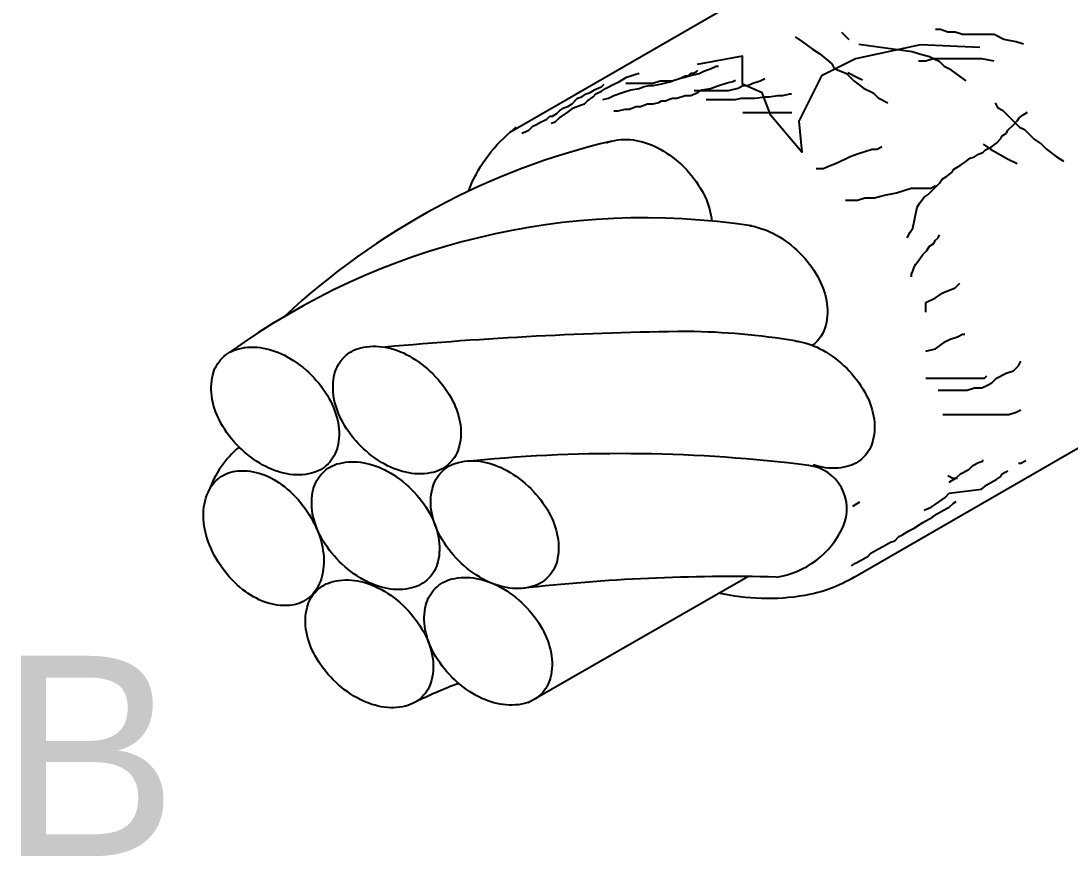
# Model space of a CAD drawing. Extents: x -800 to 12181, y -6101 to 2255.
# Drawn here: x 11383.6 to 11433.9, y 1437 to 1477 of the extents above; entities that cross this region are included whole.
import ezdxf

# ---------------------------------------------------------------- set-up
doc = ezdxf.new("R2010")
doc.units = 0
doc.header["$MEASUREMENT"] = 0
doc.layers.get('0').update_dxf_attribs({"linetype": 'CONTINUOUS'})
doc.layers.add('15', color=1, linetype='CONTINUOUS')
doc.styles.add('60', font='ACENT.SHX', dxfattribs={"height": 8})

# ---------------------------------------------------------------- blocks, each defined once
blk = doc.blocks.new('*X30')
at = {"color": 0}
for p, q in [((4164.899, -661.1), (4164.899, -661.1)), ((4165.411, -661.256), (4165.411, -661.256)), ((4168.775, -661.019), (4168.775, -661.019)), ((4163.139, -661.42), (4163.139, -661.42)), ((4163.56, -661.688), (4163.56, -661.688)), ((4166.253, -661.414), (4166.253, -661.414)), ((4171.18, -662.576), (4171.18, -662.576)), ((4162.762, -662.774), (4162.762, -662.774)), ((4168.193, -662.65), (4168.193, -662.65)), ((4168.488, -662.931), (4168.488, -662.931)), ((4169.846, -662.752), (4169.846, -662.752)), ((4170.367, -662.683), (4170.367, -662.683)), ((4170.824, -662.897), (4170.824, -662.897)), ((4171.307, -662.644), (4171.307, -662.644)), ((4162.857, -663.216), (4162.857, -663.216)), ((4168.032, -663.195), (4168.032, -663.195)), ((4170.733, -663.097), (4170.733, -663.097)), ((4173.351, -663.064), (4173.351, -663.064)), ((4161.771, -663.815), (4161.771, -663.815)), ((4162.291, -663.746), (4162.291, -663.746)), ((4163.104, -663.639), (4163.104, -663.639)), ((4163.758, -663.686), (4163.758, -663.686)), ((4167.818, -663.775), (4167.818, -663.775)), ((4171.82, -663.809), (4171.82, -663.809)), ((4167.482, -664.187), (4167.482, -664.187)), ((4169.444, -664.087), (4169.444, -664.087)), ((4170.175, -663.912), (4170.175, -663.912)), ((4170.596, -664.181), (4170.596, -664.181)), ((4172.002, -664.099), (4172.002, -664.099)), ((4172.004, -663.978), (4172.004, -663.978)), ((4173.289, -663.907), (4173.289, -663.907)), ((4173.71, -664.175), (4173.71, -664.175)), ((4174.703, -664.002), (4174.703, -664.002)), ((4170.796, -665.024), (4170.796, -665.024)), ((4172.102, -665.044), (4172.102, -665.044)), ((4162.772, -665.165), (4162.772, -665.165)), ((4162.92, -665.143), (4162.92, -665.143)), ((4171.289, -665.151), (4171.289, -665.151)), ((4172.114, -665.148), (4172.114, -665.148)), ((4173.869, -665.687), (4173.869, -665.687)), ((4174.054, -665.856), (4174.054, -665.856)), ((4162.693, -666.283), (4162.693, -666.283)), ((4163.213, -666.214), (4163.213, -666.214)), ((4164.026, -666.107), (4164.026, -666.107)), ((4164.188, -666.144), (4164.188, -666.144)), ((4162.801, -666.442), (4162.801, -666.442)), ((4162.986, -666.611), (4162.986, -666.611)), ((4165.176, -666.696), (4165.176, -666.696)), ((4174.096, -666.411), (4174.096, -666.411)), ((4174.518, -666.679), (4174.518, -666.679)), ((4174.924, -666.653), (4174.924, -666.653)), ((4165.6, -667.036), (4165.6, -667.036)), ((4175.715, -667.157), (4175.715, -667.157)), ((4176.035, -666.93), (4176.035, -666.93)), ((4163.856, -667.408), (4163.856, -667.408)), ((4175.919, -667.566), (4175.919, -667.566)), ((4176.036, -667.647), (4176.036, -667.647)), ((4164.251, -668.071), (4164.251, -668.071)), ((4176.103, -667.734), (4176.103, -667.734)), ((4164.851, -668.32), (4164.851, -668.32)), ((4165.035, -668.489), (4165.035, -668.489)), ((4163.615, -668.75), (4163.615, -668.75)), ((4164.135, -668.682), (4164.135, -668.682)), ((4164.948, -668.575), (4164.948, -668.575)), ((4178.018, -668.909), (4178.018, -668.909)), ((4163.046, -668.996), (4163.046, -668.996)), ((4165.562, -668.932), (4165.562, -668.932)), ((4165.983, -669.201), (4165.983, -669.201)), ((4178.44, -669.178), (4178.44, -669.178)), ((4177.51, -669.749), (4177.51, -669.749)), ((4177.969, -669.444), (4177.969, -669.444)), ((4177.996, -669.446), (4177.996, -669.446)), ((4178.153, -669.613), (4178.153, -669.613)), ((4178.516, -669.378), (4178.516, -669.378)), ((4164.314, -669.998), (4164.314, -669.998)), ((4167.501, -670.168), (4167.501, -670.168)), ((4164.387, -670.173), (4164.387, -670.173)), ((4179.023, -670.41), (4179.023, -670.41)), ((4165.726, -670.89), (4165.726, -670.89)), ((4165.057, -671.15), (4165.057, -671.15)), ((4165.87, -671.043), (4165.87, -671.043)), ((4180.018, -671.322), (4180.018, -671.322)), ((4163.677, -671.71), (4163.677, -671.71)), ((4166.369, -671.436), (4166.369, -671.436)), ((4166.791, -671.705), (4166.791, -671.705)), ((4167.078, -671.827), (4167.078, -671.827)), ((4169.483, -671.43), (4169.483, -671.43)), ((4169.905, -671.699), (4169.905, -671.699)), ((4181.609, -671.56), (4181.609, -671.56)), ((4182.13, -671.491), (4182.13, -671.491)), ((4182.832, -671.59), (4182.832, -671.59)), ((4164.377, -671.925), (4164.377, -671.925)), ((4164.949, -672.042), (4164.949, -672.042)), ((4165.195, -672.677), (4165.195, -672.677)), ((4171.423, -672.666), (4171.423, -672.666)), ((4184.1, -672.592), (4184.1, -672.592)), ((4165.789, -672.817), (4165.789, -672.817)), ((4165.944, -672.954), (4165.944, -672.954)), ((4166.128, -673.123), (4166.128, -673.123)), ((4166.792, -673.51), (4166.792, -673.51)), ((4185.512, -673.484), (4185.512, -673.484)), ((4165.459, -673.686), (4165.459, -673.686)), ((4165.979, -673.617), (4165.979, -673.617)), ((4166.998, -673.92), (4166.998, -673.92)), ((4167.141, -673.754), (4167.141, -673.754)), ((4167.177, -673.94), (4167.177, -673.94)), ((4173.405, -673.929), (4173.405, -673.929)), ((4185.744, -673.605), (4185.744, -673.605)), ((4185.862, -673.906), (4185.862, -673.906)), ((4173.827, -674.197), (4173.827, -674.197)), ((4186.283, -674.175), (4186.283, -674.175)), ((4175.345, -675.165), (4175.345, -675.165)), ((4187.801, -675.142), (4187.801, -675.142)), ((4177.327, -676.427), (4177.327, -676.427)), ((4189.783, -676.405), (4189.783, -676.405)), ((4173.792, -676.552), (4173.792, -676.552)), ((4174.104, -676.799), (4174.104, -676.799)), ((4177.749, -676.696), (4177.749, -676.696)), ((4190.205, -676.673), (4190.205, -676.673)), ((4197.834, -677.191), (4197.834, -677.191)), ((4198.355, -677.123), (4198.355, -677.123)), ((4175.099, -677.711), (4175.099, -677.711)), ((4175.144, -677.489), (4175.144, -677.489)), ((4175.378, -677.558), (4175.378, -677.558)), ((4175.899, -677.49), (4175.899, -677.49)), ((4179.267, -677.663), (4179.267, -677.663)), ((4180.32, -677.468), (4180.32, -677.468)), ((4182.381, -677.657), (4182.381, -677.657)), ((4183.02, -677.371), (4183.02, -677.371)), ((4197.952, -677.629), (4197.952, -677.629)), ((4175.283, -677.88), (4175.283, -677.88)), ((4179.16, -677.8), (4179.16, -677.8)), ((4183.161, -677.834), (4183.161, -677.834)), ((4183.345, -678.003), (4183.345, -678.003)), ((4191.092, -678.079), (4191.092, -678.079)), ((4191.223, -677.957), (4191.223, -677.957)), ((4191.407, -678.126), (4191.407, -678.126)), ((4192.451, -677.9), (4192.451, -677.9)), ((4176.413, -678.491), (4176.413, -678.491)), ((4179.114, -678.394), (4179.114, -678.394)), ((4181.731, -678.36), (4181.731, -678.36)), ((4184.289, -678.372), (4184.289, -678.372)), ((4186.99, -678.275), (4186.99, -678.275)), ((4187.588, -678.54), (4187.588, -678.54)), ((4188.401, -678.433), (4188.401, -678.433)), ((4189.608, -678.242), (4189.608, -678.242)), ((4189.759, -678.254), (4189.759, -678.254)), ((4190.279, -678.186), (4190.279, -678.186)), ((4192.166, -678.254), (4192.166, -678.254)), ((4200.043, -678.136), (4200.043, -678.136)), ((4176.153, -678.677), (4176.153, -678.677)), ((4184.215, -678.8), (4184.215, -678.8)), ((4184.363, -678.92), (4184.363, -678.92)), ((4184.375, -678.963), (4184.375, -678.963)), ((4184.896, -678.895), (4184.896, -678.895)), ((4185.709, -678.787), (4185.709, -678.787)), ((4187.067, -678.609), (4187.067, -678.609)), ((4187.477, -678.914), (4187.477, -678.914)), ((4188.217, -678.834), (4188.217, -678.834)), ((4190.591, -678.909), (4190.591, -678.909)), ((4192.277, -678.923), (4192.277, -678.923)), ((4196.279, -678.957), (4196.279, -678.957)), ((4196.819, -678.897), (4196.819, -678.897)), ((4199.933, -678.892), (4199.933, -678.892)), ((4177.825, -679.383), (4177.825, -679.383)), ((4187.899, -679.183), (4187.899, -679.183)), ((4188.259, -679.277), (4188.259, -679.277)), ((4188.401, -679.003), (4188.401, -679.003)), ((4190.96, -679.179), (4190.96, -679.179)), ((4191.013, -679.177), (4191.013, -679.177)), ((4193.578, -679.146), (4193.578, -679.146)), ((4196.136, -679.158), (4196.136, -679.158)), ((4196.463, -679.126), (4196.463, -679.126)), ((4197.241, -679.166), (4197.241, -679.166)), ((4198.837, -679.061), (4198.837, -679.061)), ((4177.149, -679.589), (4177.149, -679.589)), ((4177.333, -679.758), (4177.333, -679.758)), ((4198.756, -679.659), (4198.756, -679.659)), ((4199.277, -679.59), (4199.277, -679.59)), ((4200.09, -679.483), (4200.09, -679.483)), ((4177.634, -679.851), (4177.634, -679.851)), ((4196.064, -680.013), (4196.064, -680.013)), ((4196.585, -679.945), (4196.585, -679.945)), ((4197.333, -679.923), (4197.333, -679.923)), ((4197.398, -679.838), (4197.398, -679.838)), ((4197.547, -680.05), (4197.547, -680.05)), ((4198.759, -680.133), (4198.759, -680.133)), ((4200.106, -680.062), (4200.106, -680.062)), ((4198.328, -680.835), (4198.328, -680.835)), ((4198.513, -681.004), (4198.513, -681.004)), ((4198.9, -680.988), (4198.9, -680.988)), ((4197.627, -681.402), (4197.627, -681.402)), ((4198.049, -681.67), (4198.049, -681.67)), ((4199.383, -681.801), (4199.383, -681.801)), ((4181.857, -682.214), (4181.857, -682.214)), ((4197.61, -681.977), (4197.61, -681.977)), ((4177.768, -682.677), (4177.768, -682.677)), ((4180.253, -682.433), (4180.253, -682.433)), ((4180.882, -682.671), (4180.882, -682.671)), ((4183.996, -682.666), (4183.996, -682.666)), ((4184.254, -682.468), (4184.254, -682.468)), ((4184.438, -682.637), (4184.438, -682.637)), ((4197.507, -682.413), (4197.507, -682.413)), ((4177.247, -683.311), (4177.247, -683.311)), ((4177.95, -683.236), (4177.95, -683.236))]:
    blk.add_line(p, q, dxfattribs=at)

msp = doc.modelspace()

# ---------------------------------------------------------------- linework, layer by layer
at = {"layer": '15'}
for p, q in [((11407.106, 1471.687, -8.914), (11425.412, 1482.256, -8.914)), ((11423.584, 1450.338, -8.914), (11440.157, 1459.907, -8.914)), ((11407.948, 1444.333, -8.914), (11418.473, 1450.364, -8.914))]:
    msp.add_line(p, q, dxfattribs=at)
at = {"layer": '15', "color": 1}
for p, q in [((11420.754, 1476.239, -8.914), (11421.104, 1476.005, -8.914)), ((11422.975, 1476.472, -8.914), (11423.325, 1476.122, -8.914)), ((11427.715, 1476.589, -8.914), (11427.481, 1476.589, -8.914)), ((11428.066, 1476.472, -8.914), (11427.715, 1476.589, -8.914)), ((11428.417, 1476.472, -8.914), (11428.066, 1476.472, -8.914)), ((11428.767, 1476.356, -8.914), (11428.417, 1476.472, -8.914)), ((11430.287, 1476.356, -8.914), (11428.767, 1476.356, -8.914)), ((11430.755, 1476.122, -8.914), (11430.287, 1476.356, -8.914)), ((11421.104, 1476.005, -8.914), (11421.572, 1475.654, -8.914)), ((11421.572, 1475.654, -8.914), (11421.923, 1475.421, -8.914)), ((11423.793, 1475.888, -8.914), (11426.365, 1475.538, -8.914)), ((11431.339, 1476.005, -8.914), (11430.755, 1476.122, -8.914)), ((11431.69, 1475.888, -8.914), (11431.339, 1476.005, -8.914)), ((11421.923, 1475.421, -8.914), (11422.507, 1474.953, -8.914)), ((11426.365, 1475.538, -8.914), (11426.716, 1475.421, -8.914)), ((11426.716, 1475.421, -8.914), (11427.183, 1475.304, -8.914)), ((11427.364, 1475.187, -8.914), (11427.014, 1475.07, -8.914)), ((11427.183, 1475.304, -8.914), (11427.417, 1475.187, -8.914)), ((11429.702, 1475.187, -8.914), (11427.364, 1475.187, -8.914)), ((11427.417, 1475.187, -8.914), (11427.651, 1475.07, -8.914)), ((11430.287, 1475.07, -8.914), (11429.702, 1475.187, -8.914)), ((11416.012, 1474.574, -8.914), (11416.079, 1474.641, -8.914)), ((11416.376, 1474.603, -8.914), (11416.726, 1474.72, -8.914)), ((11416.726, 1474.72, -8.914), (11416.96, 1474.837, -8.914)), ((11416.96, 1474.837, -8.914), (11417.077, 1474.837, -8.914)), ((11422.507, 1474.953, -8.914), (11422.624, 1474.72, -8.914)), ((11422.624, 1474.72, -8.914), (11423.209, 1474.486, -8.914)), ((11427.014, 1475.07, -8.914), (11426.663, 1475.07, -8.914)), ((11427.651, 1475.07, -8.914), (11427.885, 1474.837, -8.914)), ((11427.885, 1474.837, -8.914), (11428.118, 1474.72, -8.914)), ((11428.118, 1474.72, -8.914), (11428.937, 1474.136, -8.914)), ((11412.328, 1474.105, -8.914), (11412.663, 1474.306, -8.914)), ((11412.663, 1474.306, -8.914), (11412.864, 1474.373, -8.914)), ((11412.864, 1474.373, -8.914), (11413.065, 1474.44, -8.914)), ((11413.065, 1474.44, -8.914), (11413.266, 1474.507, -8.914)), ((11413.921, 1474.019, -8.914), (11414.271, 1474.136, -8.914)), ((11414.271, 1474.136, -8.914), (11414.856, 1474.136, -8.914)), ((11414.806, 1474.105, -8.914), (11414.94, 1474.172, -8.914)), ((11414.856, 1474.136, -8.914), (11415.207, 1474.252, -8.914)), ((11414.94, 1474.172, -8.914), (11415.208, 1474.239, -8.914)), ((11415.207, 1474.252, -8.914), (11415.674, 1474.369, -8.914)), ((11415.208, 1474.239, -8.914), (11415.342, 1474.306, -8.914)), ((11415.342, 1474.306, -8.914), (11415.476, 1474.373, -8.914)), ((11415.476, 1474.373, -8.914), (11415.61, 1474.373, -8.914)), ((11415.61, 1474.373, -8.914), (11415.744, 1474.507, -8.914)), ((11415.674, 1474.369, -8.914), (11416.142, 1474.486, -8.914)), ((11415.744, 1474.507, -8.914), (11415.878, 1474.507, -8.914)), ((11415.878, 1474.507, -8.914), (11416.012, 1474.574, -8.914)), ((11416.142, 1474.486, -8.914), (11416.376, 1474.603, -8.914)), ((11417.753, 1474.105, -8.914), (11417.887, 1474.172, -8.914)), ((11418.714, 1474.019, -8.914), (11419.064, 1474.136, -8.914)), ((11419.064, 1474.136, -8.914), (11419.298, 1474.252, -8.914)), ((11423.209, 1474.486, -8.914), (11423.559, 1474.136, -8.914)), ((11423.266, 1474.527, -8.914), (11423.734, 1474.294, -8.914)), ((11423.559, 1474.136, -8.914), (11424.027, 1473.785, -8.914)), ((11423.734, 1474.294, -8.914), (11423.968, 1474.177, -8.914)), ((11410.922, 1473.57, -8.914), (11411.123, 1473.704, -8.914)), ((11411.123, 1473.704, -8.914), (11411.257, 1473.771, -8.914)), ((11411.19, 1473.503, -8.914), (11411.458, 1473.637, -8.914)), ((11411.257, 1473.771, -8.914), (11411.458, 1473.838, -8.914)), ((11411.458, 1473.838, -8.914), (11411.592, 1473.972, -8.914)), ((11411.458, 1473.637, -8.914), (11411.659, 1473.771, -8.914)), ((11411.659, 1473.771, -8.914), (11412.06, 1473.972, -8.914)), ((11412.06, 1473.972, -8.914), (11412.328, 1474.105, -8.914)), ((11412.462, 1473.57, -8.914), (11412.864, 1473.704, -8.914)), ((11412.635, 1474.019, -8.914), (11413.921, 1474.019, -8.914)), ((11412.864, 1473.704, -8.914), (11413.266, 1473.771, -8.914)), ((11413.266, 1473.771, -8.914), (11413.467, 1473.838, -8.914)), ((11413.467, 1473.838, -8.914), (11413.735, 1473.905, -8.914)), ((11413.735, 1473.905, -8.914), (11413.936, 1473.905, -8.914)), ((11413.936, 1473.905, -8.914), (11414.27, 1473.972, -8.914)), ((11414.27, 1473.972, -8.914), (11414.538, 1474.038, -8.914)), ((11414.538, 1474.038, -8.914), (11414.806, 1474.105, -8.914)), ((11415.908, 1473.668, -8.914), (11417.545, 1473.668, -8.914)), ((11416.079, 1473.57, -8.914), (11416.28, 1473.704, -8.914)), ((11416.28, 1473.704, -8.914), (11416.681, 1473.771, -8.914)), ((11416.681, 1473.771, -8.914), (11417.083, 1473.905, -8.914)), ((11417.083, 1473.905, -8.914), (11417.485, 1474.038, -8.914)), ((11417.485, 1474.038, -8.914), (11417.753, 1474.105, -8.914)), ((11417.545, 1473.668, -8.914), (11418.012, 1473.785, -8.914)), ((11418.012, 1473.785, -8.914), (11418.246, 1473.902, -8.914)), ((11418.246, 1473.902, -8.914), (11418.48, 1473.902, -8.914)), ((11418.48, 1473.902, -8.914), (11418.714, 1474.019, -8.914)), ((11424.027, 1473.785, -8.914), (11424.494, 1473.551, -8.914)), ((11410.051, 1473.034, -8.914), (11410.319, 1473.302, -8.914)), ((11410.319, 1473.302, -8.914), (11410.52, 1473.369, -8.914)), ((11410.52, 1473.369, -8.914), (11410.721, 1473.503, -8.914)), ((11410.654, 1473.034, -8.914), (11410.788, 1473.168, -8.914)), ((11410.721, 1473.503, -8.914), (11410.922, 1473.57, -8.914)), ((11410.788, 1473.168, -8.914), (11411.056, 1473.369, -8.914)), ((11411.056, 1473.369, -8.914), (11411.19, 1473.503, -8.914)), ((11411.525, 1473.235, -8.914), (11411.793, 1473.302, -8.914)), ((11411.793, 1473.302, -8.914), (11412.06, 1473.436, -8.914)), ((11412.06, 1473.436, -8.914), (11412.462, 1473.57, -8.914)), ((11414.204, 1473.101, -8.914), (11414.337, 1473.168, -8.914)), ((11414.337, 1473.168, -8.914), (11414.538, 1473.168, -8.914)), ((11414.538, 1473.168, -8.914), (11414.672, 1473.235, -8.914)), ((11414.672, 1473.235, -8.914), (11414.873, 1473.302, -8.914)), ((11414.873, 1473.302, -8.914), (11415.074, 1473.302, -8.914)), ((11415.074, 1473.302, -8.914), (11415.476, 1473.436, -8.914)), ((11415.476, 1473.436, -8.914), (11415.744, 1473.436, -8.914)), ((11415.744, 1473.436, -8.914), (11416.079, 1473.57, -8.914)), ((11416.48, 1473.235, -8.914), (11417.887, 1473.235, -8.914)), ((11417.887, 1473.235, -8.914), (11418.155, 1473.302, -8.914)), ((11418.155, 1473.302, -8.914), (11418.824, 1473.302, -8.914)), ((11418.824, 1473.302, -8.914), (11419.293, 1473.369, -8.914)), ((11419.293, 1473.369, -8.914), (11419.494, 1473.369, -8.914)), ((11419.494, 1473.369, -8.914), (11419.896, 1473.436, -8.914)), ((11419.896, 1473.436, -8.914), (11420.164, 1473.436, -8.914)), ((11420.164, 1473.436, -8.914), (11420.499, 1473.503, -8.914)), ((11420.499, 1473.503, -8.914), (11420.566, 1473.503, -8.914)), ((11424.494, 1473.551, -8.914), (11424.728, 1473.318, -8.914)), ((11424.728, 1473.318, -8.914), (11425.196, 1473.084, -8.914)), ((11409.315, 1472.566, -8.914), (11409.449, 1472.7, -8.914)), ((11409.449, 1472.7, -8.914), (11409.65, 1472.834, -8.914)), ((11409.449, 1472.365, -8.914), (11409.85, 1472.633, -8.914)), ((11409.65, 1472.834, -8.914), (11409.85, 1472.901, -8.914)), ((11409.85, 1472.901, -8.914), (11410.051, 1473.034, -8.914)), ((11409.85, 1472.633, -8.914), (11410.118, 1472.834, -8.914)), ((11410.118, 1472.834, -8.914), (11410.453, 1472.967, -8.914)), ((11410.453, 1472.967, -8.914), (11410.654, 1473.034, -8.914)), ((11412.06, 1472.7, -8.914), (11412.261, 1472.7, -8.914)), ((11412.261, 1472.7, -8.914), (11412.596, 1472.767, -8.914)), ((11412.596, 1472.767, -8.914), (11412.797, 1472.767, -8.914)), ((11412.797, 1472.767, -8.914), (11413.132, 1472.901, -8.914)), ((11413.132, 1472.901, -8.914), (11413.333, 1472.901, -8.914)), ((11413.333, 1472.901, -8.914), (11413.668, 1473.034, -8.914)), ((11413.668, 1473.034, -8.914), (11413.936, 1473.034, -8.914)), ((11413.936, 1473.034, -8.914), (11414.204, 1473.101, -8.914)), ((11418.246, 1472.617, -8.914), (11420.584, 1472.617, -8.914)), ((11430.34, 1473.084, -8.914), (11430.456, 1472.85, -8.914)), ((11430.456, 1472.85, -8.914), (11430.69, 1472.733, -8.914)), ((11430.69, 1472.733, -8.914), (11431.041, 1472.383, -8.914)), ((11431.683, 1472.499, -8.914), (11431.884, 1472.633, -8.914)), ((11408.31, 1472.03, -8.914), (11408.578, 1472.164, -8.914)), ((11408.578, 1472.164, -8.914), (11408.712, 1472.231, -8.914)), ((11408.712, 1472.231, -8.914), (11408.846, 1472.298, -8.914)), ((11408.846, 1472.298, -8.914), (11408.98, 1472.432, -8.914)), ((11408.98, 1472.432, -8.914), (11409.114, 1472.432, -8.914)), ((11409.047, 1472.097, -8.914), (11409.248, 1472.164, -8.914)), ((11409.114, 1472.432, -8.914), (11409.315, 1472.566, -8.914)), ((11409.248, 1472.164, -8.914), (11409.449, 1472.365, -8.914)), ((11431.041, 1472.383, -8.914), (11431.509, 1471.915, -8.914)), ((11431.214, 1472.03, -8.914), (11431.415, 1472.231, -8.914)), ((11431.415, 1472.231, -8.914), (11431.482, 1472.365, -8.914)), ((11431.482, 1472.365, -8.914), (11431.683, 1472.499, -8.914)), ((11407.64, 1471.629, -8.914), (11407.841, 1471.696, -8.914)), ((11407.841, 1471.696, -8.914), (11407.975, 1471.763, -8.914)), ((11407.975, 1471.763, -8.914), (11408.176, 1471.963, -8.914)), ((11408.176, 1471.963, -8.914), (11408.31, 1472.03, -8.914)), ((11430.678, 1471.495, -8.914), (11430.879, 1471.629, -8.914)), ((11430.879, 1471.629, -8.914), (11430.946, 1471.763, -8.914)), ((11430.946, 1471.763, -8.914), (11431.214, 1472.03, -8.914)), ((11431.509, 1471.915, -8.914), (11431.742, 1471.799, -8.914)), ((11431.742, 1471.799, -8.914), (11431.976, 1471.565, -8.914)), ((11430.142, 1470.959, -8.914), (11430.41, 1471.16, -8.914)), ((11430.41, 1471.16, -8.914), (11430.611, 1471.361, -8.914)), ((11430.611, 1471.361, -8.914), (11430.678, 1471.495, -8.914)), ((11431.976, 1471.565, -8.914), (11432.21, 1471.331, -8.914)), ((11432.21, 1471.331, -8.914), (11432.561, 1471.098, -8.914)), ((11423.39, 1470.513, -8.914), (11423.74, 1470.63, -8.914)), ((11423.74, 1470.63, -8.914), (11424.442, 1470.864, -8.914)), ((11424.442, 1470.864, -8.914), (11424.676, 1470.864, -8.914)), ((11424.676, 1470.864, -8.914), (11424.909, 1470.981, -8.914)), ((11429.339, 1470.491, -8.914), (11429.54, 1470.625, -8.914)), ((11429.54, 1470.625, -8.914), (11429.741, 1470.692, -8.914)), ((11429.741, 1470.692, -8.914), (11429.875, 1470.826, -8.914)), ((11429.755, 1471.098, -8.914), (11430.106, 1470.864, -8.914)), ((11429.875, 1470.826, -8.914), (11430.142, 1470.959, -8.914)), ((11430.106, 1470.864, -8.914), (11430.924, 1470.397, -8.914)), ((11432.561, 1471.098, -8.914), (11432.795, 1470.864, -8.914)), ((11432.795, 1470.864, -8.914), (11433.262, 1470.513, -8.914)), ((11422.338, 1470.046, -8.914), (11422.688, 1470.163, -8.914)), ((11422.688, 1470.163, -8.914), (11423.156, 1470.397, -8.914)), ((11423.156, 1470.397, -8.914), (11423.39, 1470.513, -8.914)), ((11428.669, 1470.089, -8.914), (11428.87, 1470.223, -8.914)), ((11428.87, 1470.223, -8.914), (11429.138, 1470.424, -8.914)), ((11429.138, 1470.424, -8.914), (11429.339, 1470.491, -8.914)), ((11430.924, 1470.397, -8.914), (11431.392, 1470.163, -8.914)), ((11433.262, 1470.513, -8.914), (11433.613, 1470.28, -8.914)), ((11421.753, 1469.929, -8.914), (11422.104, 1469.929, -8.914)), ((11422.104, 1469.929, -8.914), (11422.338, 1470.046, -8.914)), ((11427.999, 1469.554, -8.914), (11428.267, 1469.755, -8.914)), ((11428.267, 1469.755, -8.914), (11428.334, 1469.888, -8.914)), ((11428.334, 1469.888, -8.914), (11428.468, 1469.955, -8.914)), ((11428.468, 1469.955, -8.914), (11428.669, 1470.089, -8.914)), ((11427.248, 1468.994, -8.914), (11427.481, 1469.111, -8.914)), ((11427.531, 1469.085, -8.914), (11427.664, 1469.219, -8.914)), ((11427.664, 1469.219, -8.914), (11427.798, 1469.42, -8.914)), ((11427.798, 1469.42, -8.914), (11427.999, 1469.554, -8.914)), ((11424.559, 1468.527, -8.914), (11425.026, 1468.644, -8.914)), ((11425.026, 1468.644, -8.914), (11425.611, 1468.761, -8.914)), ((11425.611, 1468.761, -8.914), (11425.962, 1468.878, -8.914)), ((11425.962, 1468.878, -8.914), (11426.312, 1468.994, -8.914)), ((11426.312, 1468.994, -8.914), (11427.248, 1468.994, -8.914)), ((11426.928, 1468.55, -8.914), (11427.129, 1468.684, -8.914)), ((11427.129, 1468.684, -8.914), (11427.531, 1469.085, -8.914)), ((11423.156, 1468.41, -8.914), (11423.74, 1468.41, -8.914)), ((11423.74, 1468.41, -8.914), (11424.091, 1468.527, -8.914)), ((11424.091, 1468.527, -8.914), (11424.559, 1468.527, -8.914)), ((11426.593, 1468.081, -8.914), (11426.727, 1468.282, -8.914)), ((11426.727, 1468.282, -8.914), (11426.928, 1468.55, -8.914)), ((11426.392, 1467.077, -8.914), (11426.593, 1468.081, -8.914)), ((11426.124, 1466.609, -8.914), (11426.258, 1466.876, -8.914)), ((11426.258, 1466.876, -8.914), (11426.392, 1467.077, -8.914)), ((11427.464, 1466.475, -8.914), (11427.598, 1466.609, -8.914)), ((11427.598, 1466.609, -8.914), (11427.664, 1466.742, -8.914)), ((11427.062, 1466.006, -8.914), (11427.196, 1466.207, -8.914)), ((11427.196, 1466.207, -8.914), (11427.397, 1466.341, -8.914)), ((11427.397, 1466.341, -8.914), (11427.464, 1466.475, -8.914)), ((11426.526, 1465.337, -8.914), (11426.727, 1465.605, -8.914)), ((11426.727, 1465.605, -8.914), (11426.861, 1465.805, -8.914)), ((11426.861, 1465.805, -8.914), (11427.062, 1466.006, -8.914)), ((11426.392, 1465.002, -8.914), (11426.459, 1465.203, -8.914)), ((11426.459, 1465.203, -8.914), (11426.526, 1465.337, -8.914)), ((11426.325, 1464.868, -8.914), (11426.392, 1465.002, -8.914)), ((11426.325, 1464.734, -8.914), (11426.325, 1464.868, -8.914)), ((11427.832, 1463.97, -8.914), (11428.417, 1464.204, -8.914)), ((11428.417, 1464.204, -8.914), (11428.65, 1464.438, -8.914)), ((11427.014, 1463.503, -8.914), (11427.481, 1463.736, -8.914)), ((11427.481, 1463.736, -8.914), (11427.832, 1463.97, -8.914)), ((11427.014, 1463.035, -8.914), (11427.014, 1463.503, -8.914)), ((11427.481, 1461.283, -8.914), (11427.949, 1461.633, -8.914)), ((11427.949, 1461.633, -8.914), (11428.183, 1461.75, -8.914)), ((11428.183, 1461.75, -8.914), (11428.533, 1461.867, -8.914)), ((11428.533, 1461.867, -8.914), (11428.767, 1461.984, -8.914)), ((11428.767, 1461.984, -8.914), (11428.884, 1461.984, -8.914)), ((11427.014, 1461.166, -8.914), (11427.481, 1461.283, -8.914)), ((11431.456, 1460.465, -8.914), (11431.573, 1460.699, -8.914)), ((11430.404, 1459.881, -8.914), (11430.871, 1460.114, -8.914)), ((11430.871, 1460.114, -8.914), (11431.222, 1460.231, -8.914)), ((11431.222, 1460.231, -8.914), (11431.456, 1460.465, -8.914)), ((11427.014, 1459.881, -8.914), (11429.819, 1459.881, -8.914)), ((11429.819, 1459.881, -8.914), (11429.936, 1459.997, -8.914)), ((11429.936, 1459.53, -8.914), (11430.17, 1459.647, -8.914)), ((11430.17, 1459.647, -8.914), (11430.404, 1459.881, -8.914)), ((11427.598, 1459.296, -8.914), (11429.001, 1459.296, -8.914)), ((11429.001, 1459.296, -8.914), (11429.352, 1459.413, -8.914)), ((11429.352, 1459.413, -8.914), (11429.702, 1459.413, -8.914)), ((11429.702, 1459.413, -8.914), (11429.936, 1459.53, -8.914)), ((11427.832, 1458.128, -8.914), (11430.988, 1458.128, -8.914)), ((11430.988, 1458.128, -8.914), (11431.339, 1458.245, -8.914)), ((11431.339, 1458.245, -8.914), (11431.573, 1458.362, -8.914)), ((11429.071, 1455.497, -8.914), (11429.272, 1455.698, -8.914)), ((11429.272, 1455.698, -8.914), (11429.54, 1455.832, -8.914)), ((11429.54, 1455.832, -8.914), (11429.741, 1455.899, -8.914)), ((11429.741, 1455.899, -8.914), (11429.741, 1455.966, -8.914)), ((11431.573, 1455.791, -8.914), (11431.456, 1455.791, -8.914)), ((11431.807, 1455.908, -8.914), (11431.573, 1455.791, -8.914)), ((11428.066, 1455.207, -8.914), (11428.3, 1455.09, -8.914)), ((11428.133, 1454.895, -8.914), (11428.468, 1455.096, -8.914)), ((11428.3, 1455.09, -8.914), (11428.533, 1455.09, -8.914)), ((11428.468, 1455.096, -8.914), (11428.669, 1455.296, -8.914)), ((11428.669, 1455.296, -8.914), (11429.071, 1455.497, -8.914)), ((11430.276, 1454.962, -8.914), (11430.41, 1455.029, -8.914)), ((11430.41, 1455.029, -8.914), (11430.611, 1455.162, -8.914)), ((11430.611, 1455.162, -8.914), (11430.678, 1455.296, -8.914)), ((11430.678, 1455.296, -8.914), (11430.812, 1455.363, -8.914)), ((11430.812, 1455.363, -8.914), (11430.946, 1455.43, -8.914)), ((11428.133, 1454.359, -8.914), (11429.674, 1454.56, -8.914)), ((11429.674, 1454.56, -8.914), (11429.941, 1454.761, -8.914)), ((11429.941, 1454.761, -8.914), (11430.276, 1454.962, -8.914)), ((11427.464, 1453.824, -8.914), (11427.932, 1454.158, -8.914)), ((11427.932, 1454.158, -8.914), (11428.133, 1454.359, -8.914)), ((11423.513, 1453.742, -8.914), (11423.847, 1453.943, -8.914)), ((11426.928, 1453.556, -8.914), (11427.263, 1453.69, -8.914)), ((11427.263, 1453.69, -8.914), (11427.464, 1453.824, -8.914)), ((11427.531, 1453.355, -8.914), (11427.865, 1453.556, -8.914)), ((11427.865, 1453.556, -8.914), (11428.133, 1453.69, -8.914)), ((11428.133, 1453.69, -8.914), (11428.334, 1453.891, -8.914)), ((11428.334, 1453.891, -8.914), (11428.468, 1453.958, -8.914)), ((11426.861, 1452.954, -8.914), (11427.33, 1453.221, -8.914)), ((11427.33, 1453.221, -8.914), (11427.531, 1453.355, -8.914)), ((11425.856, 1452.351, -8.914), (11426.191, 1452.552, -8.914)), ((11426.191, 1452.552, -8.914), (11426.459, 1452.686, -8.914)), ((11426.459, 1452.686, -8.914), (11426.861, 1452.954, -8.914)), ((11424.986, 1451.816, -8.914), (11425.321, 1452.016, -8.914)), ((11425.321, 1452.016, -8.914), (11425.521, 1452.083, -8.914)), ((11425.521, 1452.083, -8.914), (11425.722, 1452.284, -8.914)), ((11425.722, 1452.284, -8.914), (11425.856, 1452.351, -8.914)), ((11424.383, 1451.481, -8.914), (11424.718, 1451.682, -8.914)), ((11424.718, 1451.682, -8.914), (11424.986, 1451.816, -8.914)), ((11423.445, 1450.879, -8.914), (11423.646, 1451.012, -8.914)), ((11423.646, 1451.012, -8.914), (11423.914, 1451.146, -8.914)), ((11423.914, 1451.146, -8.914), (11424.249, 1451.347, -8.914)), ((11424.249, 1451.347, -8.914), (11424.383, 1451.481, -8.914))]:
    msp.add_line(p, q, dxfattribs=at)
at = {"layer": '15', "color": 1, "elevation": -8.914}
msp.add_lwpolyline([(11429.599, 1475.727), (11426.755, 1475.863), (11423.64, 1475.186), (11422.014, 1474.373), (11420.931, 1472.207), (11421.066, 1470.718), (11419.576, 1472.478), (11419.17, 1473.561), (11418.222, 1473.967), (11418.222, 1475.321), (11416.054, 1474.915)], dxfattribs=at)
at = {"layer": '15', "elevation": -8.914}
for points in [[(11405.084, 1468.836, -0.128717), (11407.106, 1471.687, -0.01283), (11407.383, 1471.908, -0.106733)], [(11411.707, 1471.164, -0.038246), (11411.954, 1471.245, -0.107017), (11413.121, 1471.276, -0.08098), (11414.274, 1470.857, -0.068936), (11415.421, 1469.99, -0.068936), (11416.29, 1468.843, -0.08098), (11416.709, 1467.69, -0.025476), (11416.747, 1467.412, -0.13731)], [(11418.571, 1467.19, -0.00827), (11418.661, 1467.174, -0.08098), (11419.814, 1466.756, -0.068936), (11420.961, 1465.888, -0.068936), (11421.83, 1464.741, -0.08098), (11422.249, 1463.588, -0.107017), (11422.218, 1462.421, -0.176673), (11421.571, 1461.453, -0.13731)], [(11420.746, 1461.664, -0.015772), (11420.918, 1461.637, -0.08098), (11422.071, 1461.219, -0.068936), (11423.218, 1460.351, -0.068936), (11424.087, 1459.204, -0.08098), (11424.506, 1458.051, -0.107017), (11424.475, 1456.884, -0.13731), (11424.026, 1456.085, -0.13731)], [(11424.026, 1456.085, -0.13731), (11423.227, 1455.636, -0.107017), (11422.06, 1455.605, -0.03026), (11421.613, 1455.717, -0.068936)], [(11423.584, 1450.338, -0.092663), (11421.205, 1449.459, -0.09829), (11417.086, 1449.57, -0.08296)]]:
    msp.add_lwpolyline(points, format="xyb", dxfattribs=at)
for points in [[(11398.352, 1455.769, -0.13731), (11397.553, 1455.32, -0.107017), (11396.386, 1455.289, -0.08098), (11395.233, 1455.707, -0.068936), (11394.086, 1456.575, -0.068936), (11393.217, 1457.722, -0.08098), (11392.798, 1458.875, -0.107017), (11392.829, 1460.042, -0.13731), (11393.278, 1460.841, -0.13731), (11394.077, 1461.29, -0.107017), (11395.244, 1461.321, -0.08098), (11396.397, 1460.903, -0.068936), (11397.544, 1460.035, -0.068936), (11398.412, 1458.888, -0.08098), (11398.831, 1457.735, -0.107017), (11398.801, 1456.568, -0.13731)], [(11404.192, 1455.812, -0.13731), (11403.393, 1455.362, -0.107017), (11402.226, 1455.331, -0.08098), (11401.073, 1455.75, -0.068936), (11399.926, 1456.617, -0.068936), (11399.058, 1457.764, -0.08098), (11398.638, 1458.917, -0.107017), (11398.669, 1460.084, -0.13731), (11399.118, 1460.883, -0.13731), (11399.917, 1461.333, -0.107017), (11401.084, 1461.364, -0.08098), (11402.237, 1460.945, -0.068936), (11403.384, 1460.078, -0.068936), (11404.252, 1458.931, -0.08098), (11404.672, 1457.778, -0.107017), (11404.641, 1456.611, -0.13731)], [(11403.169, 1450.273, -0.13731), (11402.37, 1449.823, -0.107017), (11401.203, 1449.792, -0.08098), (11400.05, 1450.211, -0.068936), (11398.903, 1451.079, -0.068936), (11398.034, 1452.225, -0.08098), (11397.615, 1453.378, -0.107017), (11397.646, 1454.545, -0.13731), (11398.095, 1455.344, -0.13731), (11398.894, 1455.794, -0.107017), (11400.061, 1455.825, -0.08098), (11401.214, 1455.406, -0.068936), (11402.361, 1454.539, -0.068936), (11403.229, 1453.392, -0.08098), (11403.648, 1452.239, -0.107017), (11403.618, 1451.072, -0.13731)], [(11408.881, 1450.316, -0.13731), (11408.082, 1449.866, -0.107017), (11406.915, 1449.835, -0.08098), (11405.762, 1450.254, -0.068936), (11404.615, 1451.121, -0.068936), (11403.747, 1452.268, -0.08098), (11403.327, 1453.421, -0.107017), (11403.358, 1454.588, -0.13731), (11403.807, 1455.387, -0.13731), (11404.606, 1455.837, -0.107017), (11405.773, 1455.868, -0.08098), (11406.926, 1455.449, -0.068936), (11408.073, 1454.581, -0.068936), (11408.942, 1453.434, -0.08098), (11409.361, 1452.282, -0.107017), (11409.33, 1451.115, -0.13731)], [(11397.358, 1449.294, -0.13731), (11396.497, 1448.98, -0.107017), (11395.341, 1449.138, -0.08098), (11394.27, 1449.737, -0.068936), (11393.279, 1450.779, -0.068936), (11392.607, 1452.051, -0.08098), (11392.38, 1453.257, -0.107017), (11392.599, 1454.403, -0.13731), (11393.171, 1455.119, -0.13731), (11394.032, 1455.434, -0.107017), (11395.189, 1455.276, -0.08098), (11396.259, 1454.676, -0.068936), (11397.251, 1453.634, -0.068936), (11397.922, 1452.362, -0.08098), (11398.15, 1451.157, -0.107017), (11397.931, 1450.01, -0.13731)], [(11402.87, 1444.606, -0.13731), (11402.072, 1444.157, -0.107017), (11400.905, 1444.126, -0.08098), (11399.752, 1444.544, -0.068936), (11398.604, 1445.412, -0.068936), (11397.736, 1446.559, -0.08098), (11397.317, 1447.712, -0.107017), (11397.347, 1448.879, -0.13731), (11397.797, 1449.678, -0.13731), (11398.595, 1450.127, -0.107017), (11399.762, 1450.158, -0.08098), (11400.915, 1449.74, -0.068936), (11402.063, 1448.872, -0.068936), (11402.931, 1447.725, -0.08098), (11403.35, 1446.572, -0.107017), (11403.32, 1445.405, -0.13731)], [(11408.567, 1444.728, -0.13731), (11407.768, 1444.278, -0.107017), (11406.601, 1444.247, -0.08098), (11405.448, 1444.666, -0.068936), (11404.301, 1445.533, -0.068936), (11403.432, 1446.68, -0.08098), (11403.013, 1447.833, -0.107017), (11403.044, 1449, -0.13731), (11403.493, 1449.799, -0.13731), (11404.292, 1450.249, -0.107017), (11405.459, 1450.28, -0.08098), (11406.612, 1449.861, -0.068936), (11407.759, 1448.993, -0.068936), (11408.627, 1447.847, -0.08098), (11409.046, 1446.694, -0.107017), (11409.016, 1445.527, -0.13731)]]:
    msp.add_lwpolyline(points, format="xyb", close=True, dxfattribs=at)
at = {"layer": '15'}
for centre, radius, start, end in [((11419.912, 1437.552, -8.914), 34.62, 103.2895, 133.0833), ((11413.534, 1433.657, -8.914), 33.907, 81.3026, 125.9028), ((11417.85, 1278.513, -8.914), 183.618, 90.70626, 95.23912), ((11415.131, 1427.302, -8.914), 34.818, 80.7186, 89.2486), ((11397.342, 1452.76, -8.914), 5.012, 130.4751, 159.834), ((11412.367, 1384, -8.914), 72.259, 82.81789, 95.5895), ((11421.139, 1453.617, -8.914), 2.09, 335.542, 82.8179), ((11419.232, 1454.485, -8.914), 4.186, 278.3604, 335.542), ((11417.78, 1359.998, -8.914), 90.369, 88.69372, 96.45817), ((11413.196, 1422.585, -8.914), 24.229, 110.7413, 116.2046)]:
    msp.add_arc(centre, radius, start, end, dxfattribs=at)

# ---------------------------------------------------------------- block references
at = {"layer": '15', "xscale": 1.200000000000728, "yscale": 1.199999999999818, "zscale": 1.2}
msp.add_blockref('*X30', (6429.519, 2290.737, -8.914), dxfattribs=at)

# ---------------------------------------------------------------- texts
at = {"layer": '15', "style": '60'}
msp.add_text('B', height=9.6, dxfattribs=at).set_placement((11382.578, 1436.967, -8.914))

doc.saveas('drawing.dxf')
